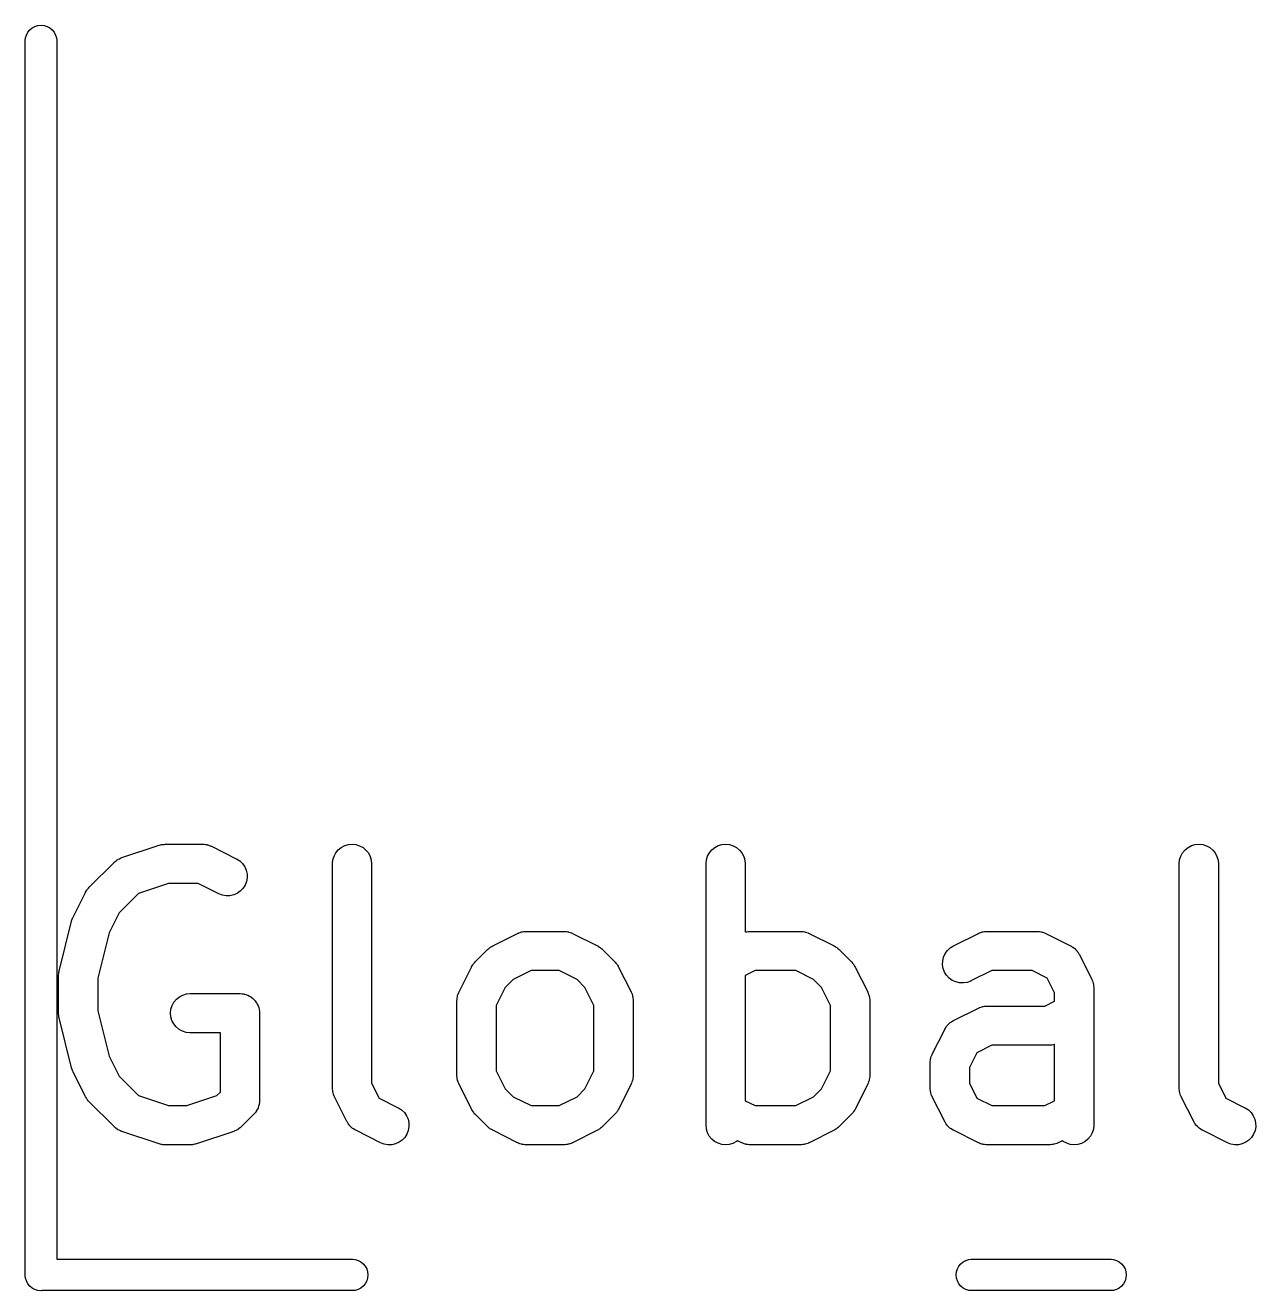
# Model space of a CAD drawing. Extents: x 20 to 116, y -135 to -16.
# Drawn here: x 63.06 to 67.765, y -63.515 to -58.675 of the extents above; entities that cross this region are included whole.
import ezdxf

# ---------------------------------------------------------------- set-up
doc = ezdxf.new("R2010")
doc.units = 0
doc.layers.add('BLACK', color=7, linetype='CONTINUOUS')

msp = doc.modelspace()

# ---------------------------------------------------------------- linework, layer by layer
at = {"layer": 'BLACK', "linetype": 'Continuous'}
for p, q in [((63.0609, -58.7232), (63.0643, -58.7119)), ((63.0643, -58.7119), (63.0699, -58.7015)), ((63.0699, -58.7015), (63.0774, -58.6924)), ((63.0774, -58.6924), (63.0865, -58.6849)), ((63.0865, -58.6849), (63.0969, -58.6793)), ((63.0969, -58.6793), (63.1082, -58.6759)), ((63.1082, -58.6759), (63.12, -58.6747)), ((63.12, -58.6747), (63.1318, -58.6759)), ((63.1318, -58.6759), (63.1431, -58.6793)), ((63.1431, -58.6793), (63.1535, -58.6849)), ((63.1535, -58.6849), (63.1626, -58.6924)), ((63.1626, -58.6924), (63.1701, -58.7015)), ((63.1701, -58.7015), (63.1757, -58.7119)), ((63.1757, -58.7119), (63.1791, -58.7232)), ((63.06, -58.7321), (63.0609, -58.7232)), ((63.06, -63.4579), (63.06, -58.7321)), ((63.1791, -58.7232), (63.18, -58.7321)), ((63.18, -58.7321), (63.18, -63.395)), ((63.4287, -61.8588), (63.5715, -61.8112)), ((63.5715, -61.8112), (63.5725, -61.8109)), ((63.5725, -61.8109), (63.5766, -61.81)), ((63.5766, -61.81), (63.5807, -61.8088)), ((63.5807, -61.8088), (63.5838, -61.8085)), ((63.5838, -61.8085), (63.5868, -61.8079)), ((63.5868, -61.8079), (63.591, -61.8078)), ((63.591, -61.8078), (63.5952, -61.8074)), ((63.5952, -61.8074), (63.7381, -61.8074)), ((63.7381, -61.8074), (63.7391, -61.8074)), ((63.7391, -61.8074), (63.7413, -61.8076)), ((63.7413, -61.8076), (63.7435, -61.8076)), ((63.7435, -61.8076), (63.7486, -61.8084)), ((63.7486, -61.8084), (63.7537, -61.809)), ((63.7537, -61.809), (63.7558, -61.8097)), ((63.7558, -61.8097), (63.758, -61.8101)), ((63.758, -61.8101), (63.7628, -61.8119)), ((63.7628, -61.8119), (63.7676, -61.8134)), ((63.7676, -61.8134), (63.7696, -61.8145)), ((64.2685, -61.8196), (64.2814, -61.8128)), ((64.2814, -61.8128), (64.2955, -61.8087)), ((64.2955, -61.8087), (64.31, -61.8074)), ((64.31, -61.8074), (64.3246, -61.8089)), ((64.3246, -61.8089), (64.3386, -61.8132)), ((64.3386, -61.8132), (64.3515, -61.8202)), ((65.697, -61.8196), (65.71, -61.8128)), ((65.71, -61.8128), (65.724, -61.8087)), ((65.724, -61.8087), (65.7386, -61.8074)), ((65.7386, -61.8074), (65.7532, -61.8089)), ((65.7532, -61.8089), (65.7672, -61.8132)), ((65.7672, -61.8132), (65.78, -61.8202)), ((67.5066, -61.8196), (67.5195, -61.8128)), ((67.5195, -61.8128), (67.5336, -61.8087)), ((67.5336, -61.8087), (67.5481, -61.8074)), ((67.5481, -61.8074), (67.5627, -61.8089)), ((67.5627, -61.8089), (67.5767, -61.8132)), ((67.5767, -61.8132), (67.5896, -61.8202)), ((63.4153, -61.8648), (63.42, -61.8627)), ((63.42, -61.8627), (63.4245, -61.8604)), ((63.4245, -61.8604), (63.4267, -61.8597)), ((63.4267, -61.8597), (63.4287, -61.8588)), ((63.7696, -61.8145), (63.7716, -61.8153)), ((63.7716, -61.8153), (63.8669, -61.8629)), ((64.2362, -61.8668), (64.2406, -61.8528)), ((64.2406, -61.8528), (64.2476, -61.84)), ((64.2476, -61.84), (64.257, -61.8288)), ((64.257, -61.8288), (64.2685, -61.8196)), ((64.3515, -61.8202), (64.3627, -61.8295)), ((64.3627, -61.8295), (64.372, -61.8409)), ((64.372, -61.8409), (64.3789, -61.8538)), ((64.3789, -61.8538), (64.3831, -61.8678)), ((65.6647, -61.8668), (65.6692, -61.8528)), ((65.6692, -61.8528), (65.6762, -61.84)), ((65.6762, -61.84), (65.6856, -61.8288)), ((65.6856, -61.8288), (65.697, -61.8196)), ((65.78, -61.8202), (65.7913, -61.8295)), ((65.7913, -61.8295), (65.8006, -61.8409)), ((65.8006, -61.8409), (65.8074, -61.8538)), ((65.8074, -61.8538), (65.8117, -61.8678)), ((67.4743, -61.8668), (67.4787, -61.8528)), ((67.4787, -61.8528), (67.4857, -61.84)), ((67.4857, -61.84), (67.4951, -61.8288)), ((67.4951, -61.8288), (67.5066, -61.8196)), ((67.5896, -61.8202), (67.6008, -61.8295)), ((67.6008, -61.8295), (67.6101, -61.8409)), ((67.6101, -61.8409), (67.617, -61.8538)), ((67.617, -61.8538), (67.6212, -61.8678)), ((63.3041, -61.9722), (63.3993, -61.877)), ((63.3993, -61.877), (63.4001, -61.8762)), ((63.4001, -61.8762), (63.4018, -61.8749)), ((63.4018, -61.8749), (63.4033, -61.8733)), ((63.4033, -61.8733), (63.4075, -61.8703)), ((63.4075, -61.8703), (63.4115, -61.8671)), ((63.4115, -61.8671), (63.4135, -61.8661)), ((63.4135, -61.8661), (63.4153, -61.8648)), ((63.8669, -61.8629), (63.8678, -61.8634)), ((63.8678, -61.8634), (63.8801, -61.8714)), ((63.8801, -61.8714), (63.8906, -61.8816)), ((63.8906, -61.8816), (63.8989, -61.8936)), ((63.8989, -61.8936), (63.9047, -61.907)), ((63.9047, -61.907), (63.9078, -61.9213)), ((64.2345, -61.8813), (64.2362, -61.8668)), ((64.2345, -61.8824), (64.2345, -61.8813)), ((64.2345, -62.7395), (64.2345, -61.8824)), ((64.3831, -61.8678), (64.3845, -61.8824)), ((64.3845, -61.8824), (64.3845, -62.7218)), ((65.6631, -61.8813), (65.6647, -61.8668)), ((65.6631, -61.8824), (65.6631, -61.8813)), ((65.6631, -62.8824), (65.6631, -61.8824)), ((65.8117, -61.8678), (65.8131, -61.8824)), ((65.8131, -61.8824), (65.8131, -62.1436)), ((67.4726, -61.8813), (67.4743, -61.8668)), ((67.4726, -61.8824), (67.4726, -61.8813)), ((67.4726, -62.7395), (67.4726, -61.8824)), ((67.6212, -61.8678), (67.6226, -61.8824)), ((67.6226, -61.8824), (67.6226, -62.7218)), ((63.6074, -61.9574), (63.4929, -61.9956)), ((63.7204, -61.9574), (63.6074, -61.9574)), ((63.7998, -61.9971), (63.7204, -61.9574)), ((63.9055, -61.9504), (63.9002, -61.964)), ((63.9081, -61.936), (63.9055, -61.9504)), ((63.9078, -61.9213), (63.9081, -61.936)), ((63.2424, -62.0869), (63.2901, -61.9917)), ((63.2901, -61.9917), (63.2905, -61.9908)), ((63.2905, -61.9908), (63.2928, -61.9872)), ((63.2928, -61.9872), (63.2948, -61.9835)), ((63.2948, -61.9835), (63.2968, -61.9811)), ((63.2968, -61.9811), (63.2985, -61.9785)), ((63.2985, -61.9785), (63.3014, -61.9755)), ((63.3014, -61.9755), (63.3041, -61.9722)), ((63.4929, -61.9956), (63.4188, -62.0697)), ((63.8135, -62.0023), (63.7998, -61.9971)), ((63.8279, -62.0048), (63.8135, -62.0023)), ((63.8425, -62.0044), (63.8279, -62.0048)), ((63.8568, -62.0012), (63.8425, -62.0044)), ((63.8702, -61.9953), (63.8568, -62.0012)), ((63.8822, -61.9869), (63.8702, -61.9953)), ((63.8923, -61.9763), (63.8822, -61.9869)), ((63.9002, -61.964), (63.8923, -61.9763)), ((63.1891, -62.2928), (63.2368, -62.1023)), ((63.2368, -62.1023), (63.237, -62.1013)), ((63.237, -62.1013), (63.2371, -62.1009)), ((63.2371, -62.1009), (63.2372, -62.1006)), ((63.2372, -62.1006), (63.2397, -62.0941)), ((63.2397, -62.0941), (63.2421, -62.0876)), ((63.2421, -62.0876), (63.2423, -62.0873)), ((63.2423, -62.0873), (63.2424, -62.0869)), ((63.4188, -62.0697), (63.3803, -62.1467)), ((63.3803, -62.1467), (63.3369, -62.3202)), ((64.8474, -62.1963), (64.9426, -62.1486)), ((64.9426, -62.1486), (64.9436, -62.1482)), ((64.9436, -62.1482), (64.9457, -62.1474)), ((64.9457, -62.1474), (64.9476, -62.1464)), ((64.9476, -62.1464), (64.9525, -62.1449)), ((64.9525, -62.1449), (64.9573, -62.1431)), ((64.9573, -62.1431), (64.9595, -62.1428)), ((64.9595, -62.1428), (64.9616, -62.1421)), ((64.9616, -62.1421), (64.9667, -62.1416)), ((64.9667, -62.1416), (64.9718, -62.1408)), ((64.9718, -62.1408), (64.974, -62.1409)), ((64.974, -62.1409), (64.9762, -62.1407)), ((64.9762, -62.1407), (65.119, -62.1407)), ((65.119, -62.1407), (65.1201, -62.1407)), ((65.1201, -62.1407), (65.1223, -62.141)), ((65.1223, -62.141), (65.1245, -62.1409)), ((65.1245, -62.1409), (65.1296, -62.1418)), ((65.1296, -62.1418), (65.1346, -62.1424)), ((65.1346, -62.1424), (65.1367, -62.143)), ((65.1367, -62.143), (65.1389, -62.1434)), ((65.1389, -62.1434), (65.1437, -62.1452)), ((65.1437, -62.1452), (65.1486, -62.1468)), ((65.1486, -62.1468), (65.1505, -62.1478)), ((65.1505, -62.1478), (65.1526, -62.1486)), ((65.1526, -62.1486), (65.2478, -62.1963)), ((65.8131, -62.1436), (65.8145, -62.1431)), ((65.8145, -62.1431), (65.8166, -62.1428)), ((65.8166, -62.1428), (65.8188, -62.1421)), ((65.8188, -62.1421), (65.8239, -62.1416)), ((65.8239, -62.1416), (65.8289, -62.1408)), ((65.8289, -62.1408), (65.8311, -62.1409)), ((65.8311, -62.1409), (65.8333, -62.1407)), ((65.8333, -62.1407), (66.0238, -62.1407)), ((66.0238, -62.1407), (66.0249, -62.1407)), ((66.0249, -62.1407), (66.0271, -62.141)), ((66.0271, -62.141), (66.0293, -62.1409)), ((66.0293, -62.1409), (66.0343, -62.1418)), ((66.0343, -62.1418), (66.0394, -62.1424)), ((66.0394, -62.1424), (66.0415, -62.143)), ((66.0415, -62.143), (66.0437, -62.1434)), ((66.0437, -62.1434), (66.0485, -62.1452)), ((66.0485, -62.1452), (66.0534, -62.1468)), ((66.0534, -62.1468), (66.0553, -62.1478)), ((66.0553, -62.1478), (66.0573, -62.1486)), ((66.0573, -62.1486), (66.1526, -62.1963)), ((66.6093, -62.1963), (66.7046, -62.1486)), ((66.7046, -62.1486), (66.7055, -62.1482)), ((66.7055, -62.1482), (66.7076, -62.1474)), ((66.7076, -62.1474), (66.7095, -62.1464)), ((66.7095, -62.1464), (66.7144, -62.1449)), ((66.7144, -62.1449), (66.7192, -62.1431)), ((66.7192, -62.1431), (66.7214, -62.1428)), ((66.7214, -62.1428), (66.7235, -62.1421)), ((66.7235, -62.1421), (66.7286, -62.1416)), ((66.7286, -62.1416), (66.7337, -62.1408)), ((66.7337, -62.1408), (66.7359, -62.1409)), ((66.7359, -62.1409), (66.7381, -62.1407)), ((66.7381, -62.1407), (66.9286, -62.1407)), ((66.9286, -62.1407), (66.9296, -62.1407)), ((66.9296, -62.1407), (66.9318, -62.141)), ((66.9318, -62.141), (66.934, -62.1409)), ((66.934, -62.1409), (66.9391, -62.1418)), ((66.9391, -62.1418), (66.9442, -62.1424)), ((66.9442, -62.1424), (66.9463, -62.143)), ((66.9463, -62.143), (66.9484, -62.1434)), ((66.9484, -62.1434), (66.9532, -62.1452)), ((66.9532, -62.1452), (66.9581, -62.1468)), ((66.9581, -62.1468), (66.9601, -62.1478)), ((66.9601, -62.1478), (66.9621, -62.1486)), ((66.9621, -62.1486), (67.0573, -62.1963)), ((64.8377, -62.2024), (64.8401, -62.2004)), ((64.8401, -62.2004), (64.8438, -62.1985)), ((64.8438, -62.1985), (64.8474, -62.1963)), ((65.2478, -62.1963), (65.2488, -62.1967)), ((65.2488, -62.1967), (65.2523, -62.199)), ((65.2523, -62.199), (65.256, -62.201)), ((65.256, -62.201), (65.2584, -62.203)), ((66.1526, -62.1963), (66.1535, -62.1967)), ((66.1535, -62.1967), (66.1571, -62.199)), ((66.1571, -62.199), (66.1608, -62.201)), ((66.1608, -62.201), (66.1632, -62.203)), ((66.5969, -62.204), (66.6093, -62.1963)), ((67.0573, -62.1963), (67.0583, -62.1967)), ((67.0583, -62.1967), (67.0596, -62.1976)), ((67.0596, -62.1976), (67.0611, -62.1983)), ((67.0611, -62.1983), (67.0658, -62.2016)), ((67.0658, -62.2016), (67.0706, -62.2047)), ((64.7803, -62.2579), (64.8279, -62.2103)), ((64.8279, -62.2103), (64.8287, -62.2096)), ((64.8287, -62.2096), (64.832, -62.2069)), ((64.832, -62.2069), (64.835, -62.204)), ((64.835, -62.204), (64.8377, -62.2024)), ((65.2584, -62.203), (65.261, -62.2047)), ((65.261, -62.2047), (65.2641, -62.2076)), ((65.2641, -62.2076), (65.2673, -62.2103)), ((65.2673, -62.2103), (65.3149, -62.2579)), ((66.1632, -62.203), (66.1658, -62.2047)), ((66.1658, -62.2047), (66.1688, -62.2076)), ((66.1688, -62.2076), (66.1721, -62.2103)), ((66.1721, -62.2103), (66.2197, -62.2579)), ((66.5685, -62.2536), (66.5718, -62.2394)), ((66.5718, -62.2394), (66.5778, -62.226)), ((66.5778, -62.226), (66.5863, -62.2141)), ((66.5863, -62.2141), (66.5969, -62.204)), ((67.0706, -62.2047), (67.0717, -62.2058)), ((67.0717, -62.2058), (67.073, -62.2068)), ((67.073, -62.2068), (67.077, -62.2109)), ((67.077, -62.2109), (67.0811, -62.2149)), ((67.0811, -62.2149), (67.082, -62.2162)), ((67.082, -62.2162), (67.0831, -62.2174)), ((67.0831, -62.2174), (67.0861, -62.2222)), ((67.0861, -62.2222), (67.0894, -62.2269)), ((67.0894, -62.2269), (67.09, -62.2284)), ((67.09, -62.2284), (67.0909, -62.2298)), ((67.0909, -62.2298), (67.1385, -62.325)), ((63.1879, -62.3013), (63.1885, -62.2954)), ((63.1885, -62.2954), (63.1889, -62.2941)), ((63.1889, -62.2941), (63.1891, -62.2928)), ((64.7186, -62.3726), (64.7663, -62.2774)), ((64.7663, -62.2774), (64.7667, -62.2765)), ((64.7667, -62.2765), (64.769, -62.2729)), ((64.769, -62.2729), (64.771, -62.2692)), ((64.771, -62.2692), (64.773, -62.2668)), ((64.773, -62.2668), (64.7747, -62.2642)), ((64.7747, -62.2642), (64.7776, -62.2612)), ((64.7776, -62.2612), (64.7803, -62.2579)), ((64.9939, -62.2907), (64.9254, -62.325)), ((65.1013, -62.2907), (64.9939, -62.2907)), ((65.1699, -62.325), (65.1013, -62.2907)), ((65.3149, -62.2579), (65.3157, -62.2587)), ((65.3157, -62.2587), (65.3183, -62.262)), ((65.3183, -62.262), (65.3212, -62.265)), ((65.3212, -62.265), (65.3229, -62.2677)), ((65.3229, -62.2677), (65.3248, -62.2701)), ((65.3248, -62.2701), (65.3267, -62.2738)), ((65.3267, -62.2738), (65.329, -62.2774)), ((65.329, -62.2774), (65.3766, -62.3726)), ((65.851, -62.2907), (65.8131, -62.3097)), ((66.0061, -62.2907), (65.851, -62.2907)), ((66.0746, -62.325), (66.0061, -62.2907)), ((66.2197, -62.2579), (66.2204, -62.2587)), ((66.2204, -62.2587), (66.2231, -62.262)), ((66.2231, -62.262), (66.226, -62.265)), ((66.226, -62.265), (66.2276, -62.2677)), ((66.2276, -62.2677), (66.2296, -62.2701)), ((66.2296, -62.2701), (66.2315, -62.2738)), ((66.2315, -62.2738), (66.2337, -62.2774)), ((66.2337, -62.2774), (66.2814, -62.3726)), ((66.568, -62.2683), (66.5685, -62.2536)), ((66.5704, -62.2827), (66.568, -62.2683)), ((66.5755, -62.2964), (66.5704, -62.2827)), ((66.5832, -62.3088), (66.5755, -62.2964)), ((66.7558, -62.2907), (66.6764, -62.3304)), ((66.9109, -62.2907), (66.7558, -62.2907)), ((66.9679, -62.3192), (66.9109, -62.2907)), ((63.1869, -62.3099), (63.1871, -62.3086)), ((63.1869, -62.311), (63.1869, -62.3099)), ((63.1869, -62.4538), (63.1869, -62.311)), ((63.187, -62.3072), (63.1879, -62.3013)), ((63.1871, -62.3086), (63.187, -62.3072)), ((63.3369, -62.3202), (63.3369, -62.4446)), ((64.9254, -62.325), (64.895, -62.3554)), ((65.2003, -62.3554), (65.1699, -62.325)), ((65.8131, -62.3097), (65.8131, -62.7884)), ((66.105, -62.3554), (66.0746, -62.325)), ((66.5932, -62.3196), (66.5832, -62.3088)), ((66.6051, -62.3281), (66.5932, -62.3196)), ((66.6184, -62.3342), (66.6051, -62.3281)), ((66.6326, -62.3376), (66.6184, -62.3342)), ((66.6473, -62.3382), (66.6326, -62.3376)), ((66.6617, -62.3359), (66.6473, -62.3382)), ((66.6755, -62.3309), (66.6617, -62.3359)), ((66.6764, -62.3304), (66.6755, -62.3309)), ((66.9964, -62.3763), (66.9679, -62.3192)), ((67.1385, -62.325), (67.139, -62.326)), ((67.139, -62.326), (67.1397, -62.328)), ((67.1397, -62.328), (67.1408, -62.33)), ((67.1408, -62.33), (67.1423, -62.3349)), ((67.1423, -62.3349), (67.144, -62.3397)), ((67.144, -62.3397), (67.1444, -62.3419)), ((67.1444, -62.3419), (67.145, -62.344)), ((67.145, -62.344), (67.1455, -62.3491)), ((63.6376, -62.4006), (63.649, -62.3913)), ((63.649, -62.3913), (63.6619, -62.3845)), ((63.6619, -62.3845), (63.6759, -62.3802)), ((63.6759, -62.3802), (63.6905, -62.3788)), ((63.6905, -62.3788), (63.881, -62.3788)), ((63.881, -62.3788), (63.8815, -62.3788)), ((63.8815, -62.3788), (63.8815, -62.3788)), ((63.8815, -62.3788), (63.8815, -62.3788)), ((63.8815, -62.3788), (63.882, -62.3788)), ((63.882, -62.3788), (63.889, -62.3796)), ((63.889, -62.3796), (63.896, -62.3803)), ((63.896, -62.3803), (63.8963, -62.3804)), ((63.8963, -62.3804), (63.8965, -62.3804)), ((63.8965, -62.3804), (63.9032, -62.3826)), ((63.9032, -62.3826), (63.91, -62.3847)), ((63.91, -62.3847), (63.9102, -62.3848)), ((63.9102, -62.3848), (63.9105, -62.3849)), ((63.9105, -62.3849), (63.9167, -62.3883)), ((63.9167, -62.3883), (63.9229, -62.3916)), ((63.9229, -62.3916), (63.9231, -62.3918)), ((63.9231, -62.3918), (63.9233, -62.3919)), ((63.9233, -62.3919), (63.9287, -62.3965)), ((64.7118, -62.3957), (64.7124, -62.3906)), ((64.7124, -62.3906), (64.713, -62.3885)), ((64.713, -62.3885), (64.7134, -62.3863)), ((64.7134, -62.3863), (64.7152, -62.3815)), ((64.7152, -62.3815), (64.7168, -62.3766)), ((64.7168, -62.3766), (64.7178, -62.3747)), ((64.7178, -62.3747), (64.7186, -62.3726)), ((64.895, -62.3554), (64.8607, -62.4239)), ((65.2345, -62.4239), (65.2003, -62.3554)), ((65.3766, -62.3726), (65.3771, -62.3736)), ((65.3771, -62.3736), (65.3778, -62.3757)), ((65.3778, -62.3757), (65.3789, -62.3776)), ((65.3789, -62.3776), (65.3803, -62.3825)), ((65.3803, -62.3825), (65.3821, -62.3873)), ((65.3821, -62.3873), (65.3825, -62.3895)), ((65.3825, -62.3895), (65.3831, -62.3916)), ((65.3831, -62.3916), (65.3836, -62.3967)), ((66.1393, -62.4239), (66.105, -62.3554)), ((66.2814, -62.3726), (66.2818, -62.3736)), ((66.2818, -62.3736), (66.2826, -62.3757)), ((66.2826, -62.3757), (66.2836, -62.3776)), ((66.2836, -62.3776), (66.2851, -62.3825)), ((66.2851, -62.3825), (66.2869, -62.3873)), ((66.2869, -62.3873), (66.2872, -62.3895)), ((66.2872, -62.3895), (66.2879, -62.3916)), ((66.2879, -62.3916), (66.2884, -62.3967)), ((66.9964, -62.4075), (66.9964, -62.3763)), ((67.1455, -62.3491), (67.1463, -62.3542)), ((67.1463, -62.3542), (67.1462, -62.3564)), ((67.1462, -62.3564), (67.1464, -62.3586)), ((67.1464, -62.3586), (67.1464, -62.8824)), ((63.6155, -62.4533), (63.617, -62.4387)), ((63.617, -62.4387), (63.6213, -62.4247)), ((63.6213, -62.4247), (63.6283, -62.4119)), ((63.6283, -62.4119), (63.6376, -62.4006)), ((63.9287, -62.3965), (63.9342, -62.401)), ((63.9342, -62.401), (63.9343, -62.4012)), ((63.9343, -62.4012), (63.9345, -62.4013)), ((63.9345, -62.4013), (63.9389, -62.4068)), ((63.9389, -62.4068), (63.9434, -62.4123)), ((63.9434, -62.4123), (63.9435, -62.4125)), ((63.9435, -62.4125), (63.9437, -62.4127)), ((63.9437, -62.4127), (63.947, -62.419)), ((63.947, -62.419), (63.9503, -62.4252)), ((63.9503, -62.4252), (63.9504, -62.4255)), ((63.9504, -62.4255), (63.9505, -62.4257)), ((63.9505, -62.4257), (63.9525, -62.4325)), ((63.9525, -62.4325), (63.9545, -62.4392)), ((63.9545, -62.4392), (63.9545, -62.4395)), ((63.9545, -62.4395), (63.9546, -62.4398)), ((63.9546, -62.4398), (63.9553, -62.4468)), ((64.7107, -62.4051), (64.711, -62.4029)), ((64.7107, -62.4062), (64.7107, -62.4051)), ((64.7107, -62.6919), (64.7107, -62.4062)), ((64.7109, -62.4007), (64.7118, -62.3957)), ((64.711, -62.4029), (64.7109, -62.4007)), ((64.8607, -62.4239), (64.8607, -62.6742)), ((65.2345, -62.6742), (65.2345, -62.4239)), ((65.3836, -62.3967), (65.3844, -62.4018)), ((65.3844, -62.4018), (65.3843, -62.404)), ((65.3843, -62.404), (65.3845, -62.4062)), ((65.3845, -62.4062), (65.3845, -62.6919)), ((66.1393, -62.6742), (66.1393, -62.4239)), ((66.2884, -62.3967), (66.2892, -62.4018)), ((66.2892, -62.4018), (66.2891, -62.404)), ((66.2891, -62.404), (66.2893, -62.4062)), ((66.2893, -62.4062), (66.2893, -62.6919)), ((66.6093, -62.482), (66.7046, -62.4343)), ((66.7046, -62.4343), (66.7055, -62.4339)), ((66.7055, -62.4339), (66.7076, -62.4331)), ((66.7076, -62.4331), (66.7095, -62.4321)), ((66.7095, -62.4321), (66.7144, -62.4306)), ((66.7144, -62.4306), (66.7192, -62.4288)), ((66.7192, -62.4288), (66.7214, -62.4285)), ((66.7214, -62.4285), (66.7235, -62.4279)), ((66.7235, -62.4279), (66.7286, -62.4274)), ((66.7286, -62.4274), (66.7337, -62.4266)), ((66.7337, -62.4266), (66.7359, -62.4266)), ((66.7359, -62.4266), (66.7381, -62.4264)), ((66.7381, -62.4264), (66.9585, -62.4264)), ((66.9585, -62.4264), (66.9964, -62.4075)), ((63.187, -62.4551), (63.1869, -62.4538)), ((63.187, -62.4565), (63.187, -62.4551)), ((63.1877, -62.4624), (63.187, -62.4565)), ((63.1883, -62.4684), (63.1877, -62.4624)), ((63.1887, -62.4697), (63.1883, -62.4684)), ((63.1889, -62.471), (63.1887, -62.4697)), ((63.1891, -62.472), (63.1889, -62.471)), ((63.2368, -62.6625), (63.1891, -62.472)), ((63.3369, -62.4446), (63.3803, -62.6181)), ((63.6168, -62.4679), (63.6155, -62.4533)), ((63.6209, -62.4819), (63.6168, -62.4679)), ((63.6277, -62.4949), (63.6209, -62.4819)), ((63.9553, -62.4468), (63.956, -62.4538)), ((63.956, -62.4538), (63.956, -62.7871)), ((66.5904, -62.4959), (66.5944, -62.4918)), ((66.5944, -62.4918), (66.5957, -62.4909)), ((66.5957, -62.4909), (66.5969, -62.4898)), ((66.5969, -62.4898), (66.6018, -62.4867)), ((66.6018, -62.4867), (66.6065, -62.4835)), ((66.6065, -62.4835), (66.6079, -62.4828)), ((66.6079, -62.4828), (66.6093, -62.482)), ((63.6369, -62.5063), (63.6277, -62.4949)), ((63.6481, -62.5157), (63.6369, -62.5063)), ((63.6609, -62.5227), (63.6481, -62.5157)), ((63.6749, -62.5272), (63.6609, -62.5227)), ((63.6894, -62.5288), (63.6749, -62.5272)), ((63.6905, -62.5288), (63.6894, -62.5288)), ((63.806, -62.5288), (63.6905, -62.5288)), ((63.806, -62.7561), (63.806, -62.5288)), ((66.5282, -62.6107), (66.5758, -62.5155)), ((66.5758, -62.5155), (66.5762, -62.5146)), ((66.5762, -62.5146), (66.5771, -62.5132)), ((66.5771, -62.5132), (66.5778, -62.5117)), ((66.5778, -62.5117), (66.5811, -62.5071)), ((66.5811, -62.5071), (66.5842, -62.5023)), ((66.5842, -62.5023), (66.5853, -62.5011)), ((66.5853, -62.5011), (66.5863, -62.4998)), ((66.5863, -62.4998), (66.5904, -62.4959)), ((66.7558, -62.5764), (66.6988, -62.6049)), ((66.9762, -62.5764), (66.7558, -62.5764)), ((66.9784, -62.5762), (66.9762, -62.5764)), ((66.9806, -62.5763), (66.9784, -62.5762)), ((66.9856, -62.5755), (66.9806, -62.5763)), ((66.9908, -62.575), (66.9856, -62.5755)), ((66.9929, -62.5744), (66.9908, -62.575)), ((66.9951, -62.574), (66.9929, -62.5744)), ((66.9964, -62.5735), (66.9951, -62.574)), ((66.9964, -62.7884), (66.9964, -62.5735)), ((63.3803, -62.6181), (63.4188, -62.6951)), ((66.5204, -62.6388), (66.5213, -62.6338)), ((66.5213, -62.6338), (66.5219, -62.6287)), ((66.5219, -62.6287), (66.5225, -62.6266)), ((66.5225, -62.6266), (66.5229, -62.6244)), ((66.5229, -62.6244), (66.5248, -62.6196)), ((66.5248, -62.6196), (66.5263, -62.6147)), ((66.5263, -62.6147), (66.5274, -62.6128)), ((66.5274, -62.6128), (66.5282, -62.6107)), ((66.6988, -62.6049), (66.6702, -62.662)), ((63.2369, -62.6628), (63.2368, -62.6625)), ((63.2369, -62.6631), (63.2369, -62.6628)), ((63.2393, -62.6696), (63.2369, -62.6631)), ((63.2417, -62.6763), (63.2393, -62.6696)), ((63.2419, -62.6766), (63.2417, -62.6763)), ((63.242, -62.6769), (63.2419, -62.6766)), ((63.2424, -62.6778), (63.242, -62.6769)), ((63.2901, -62.7731), (63.2424, -62.6778)), ((64.8607, -62.6742), (64.895, -62.7427)), ((65.2003, -62.7427), (65.2345, -62.6742)), ((66.105, -62.7427), (66.1393, -62.6742)), ((66.5202, -62.6432), (66.5205, -62.641)), ((66.5202, -62.6443), (66.5202, -62.6432)), ((66.5202, -62.7395), (66.5202, -62.6443)), ((66.5205, -62.641), (66.5204, -62.6388)), ((66.6702, -62.662), (66.6702, -62.7218)), ((63.4188, -62.6951), (63.4929, -62.7692)), ((64.3845, -62.7218), (64.413, -62.7789)), ((64.7109, -62.6941), (64.7107, -62.6919)), ((64.7108, -62.6963), (64.7109, -62.6941)), ((64.7116, -62.7014), (64.7108, -62.6963)), ((64.7121, -62.7065), (64.7116, -62.7014)), ((64.7128, -62.7086), (64.7121, -62.7065)), ((64.7131, -62.7108), (64.7128, -62.7086)), ((64.7149, -62.7156), (64.7131, -62.7108)), ((64.7164, -62.7205), (64.7149, -62.7156)), ((64.7174, -62.7224), (64.7164, -62.7205)), ((64.7182, -62.7245), (64.7174, -62.7224)), ((64.7186, -62.7254), (64.7182, -62.7245)), ((64.7663, -62.8207), (64.7186, -62.7254)), ((65.3766, -62.7254), (65.329, -62.8207)), ((65.3774, -62.7234), (65.3766, -62.7254)), ((65.3785, -62.7214), (65.3774, -62.7234)), ((65.38, -62.7166), (65.3785, -62.7214)), ((65.3818, -62.7118), (65.38, -62.7166)), ((65.3822, -62.7096), (65.3818, -62.7118)), ((65.3829, -62.7075), (65.3822, -62.7096)), ((65.3835, -62.7024), (65.3829, -62.7075)), ((65.3843, -62.6974), (65.3835, -62.7024)), ((65.3845, -62.693), (65.3843, -62.6951)), ((65.3843, -62.6951), (65.3843, -62.6974)), ((65.3845, -62.6919), (65.3845, -62.693)), ((66.2814, -62.7254), (66.2337, -62.8207)), ((66.2822, -62.7234), (66.2814, -62.7254)), ((66.2832, -62.7214), (66.2822, -62.7234)), ((66.2848, -62.7166), (66.2832, -62.7214)), ((66.2866, -62.7118), (66.2848, -62.7166)), ((66.287, -62.7096), (66.2866, -62.7118)), ((66.2876, -62.7075), (66.287, -62.7096)), ((66.2882, -62.7024), (66.2876, -62.7075)), ((66.2891, -62.6974), (66.2882, -62.7024)), ((66.2893, -62.693), (66.289, -62.6951)), ((66.289, -62.6951), (66.2891, -62.6974)), ((66.2893, -62.6919), (66.2893, -62.693)), ((66.6702, -62.7218), (66.6988, -62.7789)), ((67.6226, -62.7218), (67.6511, -62.7789)), ((63.2923, -62.7766), (63.2901, -62.7731)), ((63.2942, -62.7804), (63.2923, -62.7766)), ((63.2962, -62.7828), (63.2942, -62.7804)), ((63.4929, -62.7692), (63.6074, -62.8074)), ((63.6783, -62.8074), (63.7928, -62.7692)), ((63.7928, -62.7692), (63.806, -62.7561)), ((64.2347, -62.7417), (64.2345, -62.7395)), ((64.2347, -62.7439), (64.2347, -62.7417)), ((64.2355, -62.749), (64.2347, -62.7439)), ((64.236, -62.7541), (64.2355, -62.749)), ((64.2366, -62.7562), (64.236, -62.7541)), ((64.2369, -62.7584), (64.2366, -62.7562)), ((64.2387, -62.7632), (64.2369, -62.7584)), ((64.2402, -62.7681), (64.2387, -62.7632)), ((64.2412, -62.7701), (64.2402, -62.7681)), ((64.242, -62.7721), (64.2412, -62.7701)), ((64.2424, -62.7731), (64.242, -62.7721)), ((64.2901, -62.8683), (64.2424, -62.7731)), ((64.413, -62.7789), (64.4859, -62.8153)), ((64.895, -62.7427), (64.9254, -62.7731)), ((64.9254, -62.7731), (64.9939, -62.8074)), ((65.1013, -62.8074), (65.1699, -62.7731)), ((65.1699, -62.7731), (65.2003, -62.7427)), ((66.0061, -62.8074), (66.0746, -62.7731)), ((66.0746, -62.7731), (66.105, -62.7427)), ((66.5205, -62.7417), (66.5202, -62.7395)), ((66.5204, -62.7439), (66.5205, -62.7417)), ((66.5212, -62.749), (66.5204, -62.7439)), ((66.5217, -62.7541), (66.5212, -62.749)), ((66.5223, -62.7562), (66.5217, -62.7541)), ((66.5226, -62.7584), (66.5223, -62.7562)), ((66.5244, -62.7632), (66.5226, -62.7584)), ((66.5259, -62.7681), (66.5244, -62.7632)), ((66.5269, -62.7701), (66.5259, -62.7681)), ((66.5277, -62.7721), (66.5269, -62.7701)), ((66.5282, -62.7731), (66.5277, -62.7721)), ((66.5758, -62.8683), (66.5282, -62.7731)), ((66.6988, -62.7789), (66.7558, -62.8074)), ((67.4728, -62.7417), (67.4726, -62.7395)), ((67.4727, -62.7439), (67.4728, -62.7417)), ((67.4735, -62.749), (67.4727, -62.7439)), ((67.474, -62.7541), (67.4735, -62.749)), ((67.4747, -62.7562), (67.474, -62.7541)), ((67.475, -62.7584), (67.4747, -62.7562)), ((67.4768, -62.7632), (67.475, -62.7584)), ((67.4783, -62.7681), (67.4768, -62.7632)), ((67.4793, -62.7701), (67.4783, -62.7681)), ((67.4801, -62.7721), (67.4793, -62.7701)), ((67.4805, -62.7731), (67.4801, -62.7721)), ((67.5282, -62.8683), (67.4805, -62.7731)), ((67.6511, -62.7789), (67.724, -62.8153)), ((63.2979, -62.7855), (63.2962, -62.7828)), ((63.3007, -62.7885), (63.2979, -62.7855)), ((63.3034, -62.7918), (63.3007, -62.7885)), ((63.3041, -62.7926), (63.3034, -62.7918)), ((63.3993, -62.8878), (63.3041, -62.7926)), ((63.6074, -62.8074), (63.6783, -62.8074)), ((63.9428, -62.8295), (63.9384, -62.8348)), ((63.943, -62.8292), (63.9428, -62.8295)), ((63.9433, -62.8289), (63.943, -62.8292)), ((63.9465, -62.8228), (63.9433, -62.8289)), ((63.9499, -62.8167), (63.9465, -62.8228)), ((63.95, -62.8163), (63.9499, -62.8167)), ((63.9502, -62.816), (63.95, -62.8163)), ((63.9522, -62.8094), (63.9502, -62.816)), ((63.9543, -62.8027), (63.9522, -62.8094)), ((63.9544, -62.8023), (63.9543, -62.8027)), ((63.9545, -62.802), (63.9544, -62.8023)), ((63.9552, -62.7951), (63.9545, -62.802)), ((63.9559, -62.7882), (63.9552, -62.7951)), ((63.956, -62.7871), (63.9559, -62.7874)), ((63.9559, -62.7874), (63.956, -62.7874)), ((63.956, -62.7874), (63.9559, -62.7874)), ((63.9559, -62.7874), (63.9559, -62.7882)), ((64.4859, -62.8153), (64.4869, -62.8158)), ((64.4869, -62.8158), (64.4991, -62.8237)), ((64.4991, -62.8237), (64.5096, -62.8339)), ((64.7685, -62.8243), (64.7663, -62.8207)), ((64.7704, -62.828), (64.7685, -62.8243)), ((64.7724, -62.8304), (64.7704, -62.828)), ((64.774, -62.8331), (64.7724, -62.8304)), ((64.9939, -62.8074), (65.1013, -62.8074)), ((65.3242, -62.8289), (65.3222, -62.8313)), ((65.3262, -62.8252), (65.3242, -62.8289)), ((65.3285, -62.8216), (65.3262, -62.8252)), ((65.329, -62.8207), (65.3285, -62.8216)), ((65.8131, -62.7884), (65.851, -62.8074)), ((65.851, -62.8074), (66.0061, -62.8074)), ((66.229, -62.8289), (66.227, -62.8313)), ((66.231, -62.8252), (66.229, -62.8289)), ((66.2333, -62.8216), (66.231, -62.8252)), ((66.2337, -62.8207), (66.2333, -62.8216)), ((66.7558, -62.8074), (66.9585, -62.8074)), ((66.9585, -62.8074), (66.9964, -62.7884)), ((67.724, -62.8153), (67.7249, -62.8158)), ((67.7249, -62.8158), (67.7372, -62.8237)), ((67.7372, -62.8237), (67.7477, -62.8339)), ((63.934, -62.8402), (63.8864, -62.8878)), ((63.9384, -62.8348), (63.934, -62.8402)), ((64.2909, -62.8697), (64.2901, -62.8683)), ((64.2916, -62.8712), (64.2909, -62.8697)), ((64.2948, -62.8759), (64.2916, -62.8712)), ((64.2979, -62.8807), (64.2948, -62.8759)), ((64.5096, -62.8339), (64.518, -62.846)), ((64.518, -62.846), (64.5238, -62.8594)), ((64.5238, -62.8594), (64.5269, -62.8737)), ((64.5269, -62.8737), (64.5271, -62.8883)), ((64.7769, -62.8361), (64.774, -62.8331)), ((64.7796, -62.8394), (64.7769, -62.8361)), ((64.7803, -62.8402), (64.7796, -62.8394)), ((64.8279, -62.8878), (64.7803, -62.8402)), ((65.3149, -62.8402), (65.2673, -62.8878)), ((65.3176, -62.8369), (65.3149, -62.8402)), ((65.3205, -62.8339), (65.3176, -62.8369)), ((65.3222, -62.8313), (65.3205, -62.8339)), ((66.2197, -62.8402), (66.1721, -62.8878)), ((66.2224, -62.8369), (66.2197, -62.8402)), ((66.2253, -62.8339), (66.2224, -62.8369)), ((66.227, -62.8313), (66.2253, -62.8339)), ((66.5766, -62.8697), (66.5758, -62.8683)), ((66.5773, -62.8712), (66.5766, -62.8697)), ((66.5805, -62.8759), (66.5773, -62.8712)), ((66.5836, -62.8807), (66.5805, -62.8759)), ((67.529, -62.8697), (67.5282, -62.8683)), ((67.5297, -62.8712), (67.529, -62.8697)), ((67.5329, -62.8759), (67.5297, -62.8712)), ((67.5359, -62.8807), (67.5329, -62.8759)), ((67.7477, -62.8339), (67.7561, -62.846)), ((67.7561, -62.846), (67.7619, -62.8594)), ((67.7619, -62.8594), (67.765, -62.8737)), ((67.765, -62.8737), (67.7652, -62.8883)), ((63.4011, -62.8892), (63.3993, -62.8878)), ((63.4026, -62.8908), (63.4011, -62.8892)), ((63.4067, -62.8938), (63.4026, -62.8908)), ((63.4107, -62.8971), (63.4067, -62.8938)), ((63.4126, -62.8981), (63.4107, -62.8971)), ((63.4144, -62.8994), (63.4126, -62.8981)), ((63.419, -62.9016), (63.4144, -62.8994)), ((63.4236, -62.904), (63.419, -62.9016)), ((63.4257, -62.9046), (63.4236, -62.904)), ((63.4277, -62.9056), (63.4257, -62.9046)), ((63.4287, -62.9059), (63.4277, -62.9056)), ((63.5715, -62.9535), (63.4287, -62.9059)), ((63.857, -62.9059), (63.7142, -62.9535)), ((63.8591, -62.905), (63.857, -62.9059)), ((63.8612, -62.9044), (63.8591, -62.905)), ((63.8657, -62.902), (63.8612, -62.9044)), ((63.8704, -62.9), (63.8657, -62.902)), ((63.8722, -62.8987), (63.8704, -62.9)), ((63.8742, -62.8977), (63.8722, -62.8987)), ((63.8782, -62.8945), (63.8742, -62.8977)), ((63.8824, -62.8915), (63.8782, -62.8945)), ((63.8839, -62.8899), (63.8824, -62.8915)), ((63.8856, -62.8885), (63.8839, -62.8899)), ((63.8864, -62.8878), (63.8856, -62.8885)), ((64.299, -62.8819), (64.2979, -62.8807)), ((64.2999, -62.8832), (64.299, -62.8819)), ((64.304, -62.8872), (64.2999, -62.8832)), ((64.3079, -62.8913), (64.304, -62.8872)), ((64.3092, -62.8923), (64.3079, -62.8913)), ((64.3104, -62.8934), (64.3092, -62.8923)), ((64.3152, -62.8965), (64.3104, -62.8934)), ((64.3198, -62.8998), (64.3152, -62.8965)), ((64.3213, -62.9005), (64.3198, -62.8998)), ((64.3227, -62.9014), (64.3213, -62.9005)), ((64.3236, -62.9018), (64.3227, -62.9014)), ((64.4188, -62.9495), (64.3236, -62.9018)), ((64.5192, -62.9164), (64.5113, -62.9287)), ((64.5246, -62.9028), (64.5192, -62.9164)), ((64.5271, -62.8883), (64.5246, -62.9028)), ((64.8312, -62.8905), (64.8279, -62.8878)), ((64.8342, -62.8934), (64.8312, -62.8905)), ((64.8368, -62.8951), (64.8342, -62.8934)), ((64.8392, -62.8971), (64.8368, -62.8951)), ((64.8429, -62.8991), (64.8392, -62.8971)), ((64.8465, -62.9014), (64.8429, -62.8991)), ((64.8474, -62.9018), (64.8465, -62.9014)), ((64.9426, -62.9495), (64.8474, -62.9018)), ((65.2478, -62.9018), (65.1526, -62.9495)), ((65.2514, -62.8996), (65.2478, -62.9018)), ((65.2551, -62.8977), (65.2514, -62.8996)), ((65.2576, -62.8957), (65.2551, -62.8977)), ((65.2602, -62.8941), (65.2576, -62.8957)), ((65.2633, -62.8912), (65.2602, -62.8941)), ((65.2666, -62.8885), (65.2633, -62.8912)), ((65.2673, -62.8878), (65.2666, -62.8885)), ((65.6645, -62.8969), (65.6631, -62.8824)), ((65.6688, -62.911), (65.6645, -62.8969)), ((65.6756, -62.9239), (65.6688, -62.911)), ((65.6849, -62.9352), (65.6756, -62.9239)), ((66.1526, -62.9018), (66.0573, -62.9495)), ((66.1562, -62.8996), (66.1526, -62.9018)), ((66.1599, -62.8977), (66.1562, -62.8996)), ((66.1623, -62.8957), (66.1599, -62.8977)), ((66.165, -62.8941), (66.1623, -62.8957)), ((66.168, -62.8912), (66.165, -62.8941)), ((66.1713, -62.8885), (66.168, -62.8912)), ((66.1721, -62.8878), (66.1713, -62.8885)), ((66.5847, -62.8819), (66.5836, -62.8807)), ((66.5856, -62.8832), (66.5847, -62.8819)), ((66.5897, -62.8872), (66.5856, -62.8832)), ((66.5936, -62.8913), (66.5897, -62.8872)), ((66.5949, -62.8923), (66.5936, -62.8913)), ((66.5961, -62.8934), (66.5949, -62.8923)), ((66.6009, -62.8965), (66.5961, -62.8934)), ((66.6055, -62.8998), (66.6009, -62.8965)), ((66.607, -62.9005), (66.6055, -62.8998)), ((66.6084, -62.9014), (66.607, -62.9005)), ((66.6093, -62.9018), (66.6084, -62.9014)), ((66.7046, -62.9495), (66.6093, -62.9018)), ((67.1333, -62.9248), (67.1239, -62.936)), ((67.1404, -62.9119), (67.1333, -62.9248)), ((67.1448, -62.898), (67.1404, -62.9119)), ((67.1464, -62.8834), (67.1448, -62.898)), ((67.1464, -62.8824), (67.1464, -62.8834)), ((67.5371, -62.8819), (67.5359, -62.8807)), ((67.538, -62.8832), (67.5371, -62.8819)), ((67.5421, -62.8872), (67.538, -62.8832)), ((67.546, -62.8913), (67.5421, -62.8872)), ((67.5473, -62.8923), (67.546, -62.8913)), ((67.5485, -62.8934), (67.5473, -62.8923)), ((67.5533, -62.8965), (67.5485, -62.8934)), ((67.5579, -62.8998), (67.5533, -62.8965)), ((67.5594, -62.9005), (67.5579, -62.8998)), ((67.5608, -62.9014), (67.5594, -62.9005)), ((67.5617, -62.9018), (67.5608, -62.9014)), ((67.6569, -62.9495), (67.5617, -62.9018)), ((67.7573, -62.9164), (67.7494, -62.9287)), ((67.7627, -62.9028), (67.7573, -62.9164)), ((67.7652, -62.8883), (67.7627, -62.9028)), ((63.5756, -62.9545), (63.5715, -62.9535)), ((63.5796, -62.9557), (63.5756, -62.9545)), ((63.5827, -62.9561), (63.5796, -62.9557)), ((63.5858, -62.9568), (63.5827, -62.9561)), ((63.59, -62.9569), (63.5858, -62.9568)), ((63.5942, -62.9574), (63.59, -62.9569)), ((63.5952, -62.9574), (63.5942, -62.9574)), ((63.6905, -62.9574), (63.5952, -62.9574)), ((63.6947, -62.957), (63.6905, -62.9574)), ((63.6989, -62.9569), (63.6947, -62.957)), ((63.7019, -62.9563), (63.6989, -62.9569)), ((63.705, -62.956), (63.7019, -62.9563)), ((63.7091, -62.9547), (63.705, -62.956)), ((63.7132, -62.9539), (63.7091, -62.9547)), ((63.7142, -62.9535), (63.7132, -62.9539)), ((64.4325, -62.9547), (64.4188, -62.9495)), ((64.4469, -62.9572), (64.4325, -62.9547)), ((64.4616, -62.9568), (64.4469, -62.9572)), ((64.4758, -62.9536), (64.4616, -62.9568)), ((64.4892, -62.9477), (64.4758, -62.9536)), ((64.5012, -62.9393), (64.4892, -62.9477)), ((64.5113, -62.9287), (64.5012, -62.9393)), ((64.9447, -62.9503), (64.9426, -62.9495)), ((64.9466, -62.9513), (64.9447, -62.9503)), ((64.9515, -62.9529), (64.9466, -62.9513)), ((64.9563, -62.9547), (64.9515, -62.9529)), ((64.9585, -62.9551), (64.9563, -62.9547)), ((64.9606, -62.9557), (64.9585, -62.9551)), ((64.9657, -62.9563), (64.9606, -62.9557)), ((64.9707, -62.9572), (64.9657, -62.9563)), ((64.9729, -62.9571), (64.9707, -62.9572)), ((64.9751, -62.9574), (64.9729, -62.9571)), ((64.9762, -62.9574), (64.9751, -62.9574)), ((65.119, -62.9574), (64.9762, -62.9574)), ((65.1212, -62.9572), (65.119, -62.9574)), ((65.1234, -62.9573), (65.1212, -62.9572)), ((65.1285, -62.9565), (65.1234, -62.9573)), ((65.1336, -62.956), (65.1285, -62.9565)), ((65.1357, -62.9553), (65.1336, -62.956)), ((65.1379, -62.955), (65.1357, -62.9553)), ((65.1427, -62.9532), (65.1379, -62.955)), ((65.1476, -62.9517), (65.1427, -62.9532)), ((65.1496, -62.9507), (65.1476, -62.9517)), ((65.1516, -62.9499), (65.1496, -62.9507)), ((65.1526, -62.9495), (65.1516, -62.9499)), ((65.6962, -62.9446), (65.6849, -62.9352)), ((65.709, -62.9515), (65.6962, -62.9446)), ((65.723, -62.9558), (65.709, -62.9515)), ((65.7376, -62.9574), (65.723, -62.9558)), ((65.7521, -62.9561), (65.7376, -62.9574)), ((65.7662, -62.9519), (65.7521, -62.9561)), ((65.7792, -62.9451), (65.7662, -62.9519)), ((65.7838, -62.9414), (65.7792, -62.9451)), ((65.7998, -62.9495), (65.7838, -62.9414)), ((65.8019, -62.9503), (65.7998, -62.9495)), ((65.8038, -62.9513), (65.8019, -62.9503)), ((65.8087, -62.9529), (65.8038, -62.9513)), ((65.8135, -62.9547), (65.8087, -62.9529)), ((65.8156, -62.9551), (65.8135, -62.9547)), ((65.8177, -62.9557), (65.8156, -62.9551)), ((65.8228, -62.9563), (65.8177, -62.9557)), ((65.8279, -62.9572), (65.8228, -62.9563)), ((65.8301, -62.9571), (65.8279, -62.9572)), ((65.8323, -62.9574), (65.8301, -62.9571)), ((65.8333, -62.9574), (65.8323, -62.9574)), ((66.0238, -62.9574), (65.8333, -62.9574)), ((66.026, -62.9572), (66.0238, -62.9574)), ((66.0282, -62.9573), (66.026, -62.9572)), ((66.0333, -62.9565), (66.0282, -62.9573)), ((66.0384, -62.956), (66.0333, -62.9565)), ((66.0405, -62.9553), (66.0384, -62.956)), ((66.0427, -62.955), (66.0405, -62.9553)), ((66.0475, -62.9532), (66.0427, -62.955)), ((66.0524, -62.9517), (66.0475, -62.9532)), ((66.0543, -62.9507), (66.0524, -62.9517)), ((66.0564, -62.9499), (66.0543, -62.9507)), ((66.0573, -62.9495), (66.0564, -62.9499)), ((66.7066, -62.9503), (66.7046, -62.9495)), ((66.7085, -62.9513), (66.7066, -62.9503)), ((66.7134, -62.9529), (66.7085, -62.9513)), ((66.7182, -62.9547), (66.7134, -62.9529)), ((66.7204, -62.9551), (66.7182, -62.9547)), ((66.7225, -62.9557), (66.7204, -62.9551)), ((66.7276, -62.9563), (66.7225, -62.9557)), ((66.7326, -62.9572), (66.7276, -62.9563)), ((66.7349, -62.9571), (66.7326, -62.9572)), ((66.737, -62.9574), (66.7349, -62.9571)), ((66.7381, -62.9574), (66.737, -62.9574)), ((66.9762, -62.9574), (66.7381, -62.9574)), ((66.9784, -62.9572), (66.9762, -62.9574)), ((66.9806, -62.9573), (66.9784, -62.9572)), ((66.9856, -62.9565), (66.9806, -62.9573)), ((66.9908, -62.956), (66.9856, -62.9565)), ((66.9929, -62.9553), (66.9908, -62.956)), ((66.9951, -62.955), (66.9929, -62.9553)), ((66.9999, -62.9532), (66.9951, -62.955)), ((67.0048, -62.9517), (66.9999, -62.9532)), ((67.0067, -62.9507), (67.0048, -62.9517)), ((67.0088, -62.9499), (67.0067, -62.9507)), ((67.0097, -62.9495), (67.0088, -62.9499)), ((67.0257, -62.9415), (67.0097, -62.9495)), ((67.0295, -62.9446), (67.0257, -62.9415)), ((67.0424, -62.9515), (67.0295, -62.9446)), ((67.0563, -62.9558), (67.0424, -62.9515)), ((67.0709, -62.9574), (67.0563, -62.9558)), ((67.0855, -62.9561), (67.0709, -62.9574)), ((67.0995, -62.9519), (67.0855, -62.9561)), ((67.1125, -62.9451), (67.0995, -62.9519)), ((67.1239, -62.936), (67.1125, -62.9451)), ((67.6706, -62.9547), (67.6569, -62.9495)), ((67.685, -62.9572), (67.6706, -62.9547)), ((67.6997, -62.9568), (67.685, -62.9572)), ((67.7139, -62.9536), (67.6997, -62.9568)), ((67.7273, -62.9477), (67.7139, -62.9536)), ((67.7393, -62.9393), (67.7273, -62.9477)), ((67.7494, -62.9287), (67.7393, -62.9393)), ((63.18, -63.395), (64.3129, -63.395)), ((64.3129, -63.395), (64.3218, -63.3959)), ((64.3218, -63.3959), (64.3331, -63.3993)), ((64.3331, -63.3993), (64.3435, -63.4049)), ((64.3435, -63.4049), (64.3526, -63.4124)), ((66.6374, -63.4124), (66.6465, -63.4049)), ((66.6465, -63.4049), (66.6569, -63.3993)), ((66.6569, -63.3993), (66.6682, -63.3959)), ((66.6682, -63.3959), (66.6771, -63.395)), ((66.6771, -63.395), (67.2129, -63.395)), ((67.2129, -63.395), (67.2218, -63.3959)), ((67.2218, -63.3959), (67.2331, -63.3993)), ((67.2331, -63.3993), (67.2435, -63.4049)), ((67.2435, -63.4049), (67.2526, -63.4124)), ((63.0609, -63.4668), (63.06, -63.4579)), ((64.3526, -63.4124), (64.3601, -63.4215)), ((64.3601, -63.4215), (64.3657, -63.4319)), ((64.3657, -63.4319), (64.3691, -63.4432)), ((64.3691, -63.4432), (64.3703, -63.455)), ((64.3703, -63.455), (64.3691, -63.4668)), ((66.6197, -63.455), (66.6209, -63.4432)), ((66.6209, -63.4668), (66.6197, -63.455)), ((66.6209, -63.4432), (66.6243, -63.4319)), ((66.6243, -63.4319), (66.6299, -63.4215)), ((66.6299, -63.4215), (66.6374, -63.4124)), ((67.2526, -63.4124), (67.2601, -63.4215)), ((67.2601, -63.4215), (67.2657, -63.4319)), ((67.2657, -63.4319), (67.2691, -63.4432)), ((67.2691, -63.4432), (67.2703, -63.455)), ((67.2703, -63.455), (67.2691, -63.4668)), ((63.0643, -63.4781), (63.0609, -63.4668)), ((63.0699, -63.4885), (63.0643, -63.4781)), ((63.0774, -63.4976), (63.0699, -63.4885)), ((63.0865, -63.5051), (63.0774, -63.4976)), ((63.0969, -63.5107), (63.0865, -63.5051)), ((64.3435, -63.5051), (64.3331, -63.5107)), ((64.3526, -63.4976), (64.3435, -63.5051)), ((64.3601, -63.4885), (64.3526, -63.4976)), ((64.3657, -63.4781), (64.3601, -63.4885)), ((64.3691, -63.4668), (64.3657, -63.4781)), ((66.6243, -63.4781), (66.6209, -63.4668)), ((66.6299, -63.4885), (66.6243, -63.4781)), ((66.6374, -63.4976), (66.6299, -63.4885)), ((66.6465, -63.5051), (66.6374, -63.4976)), ((66.6569, -63.5107), (66.6465, -63.5051)), ((67.2435, -63.5051), (67.2331, -63.5107)), ((67.2526, -63.4976), (67.2435, -63.5051)), ((67.2601, -63.4885), (67.2526, -63.4976)), ((67.2657, -63.4781), (67.2601, -63.4885)), ((67.2691, -63.4668), (67.2657, -63.4781)), ((63.1082, -63.5141), (63.0969, -63.5107)), ((63.12, -63.5153), (63.1082, -63.5141)), ((63.125, -63.5148), (63.12, -63.5153)), ((63.1271, -63.515), (63.125, -63.5148)), ((64.3129, -63.515), (63.1271, -63.515)), ((64.3218, -63.5141), (64.3129, -63.515)), ((64.3331, -63.5107), (64.3218, -63.5141)), ((66.6682, -63.5141), (66.6569, -63.5107)), ((66.6771, -63.515), (66.6682, -63.5141)), ((67.2129, -63.515), (66.6771, -63.515)), ((67.2218, -63.5141), (67.2129, -63.515)), ((67.2331, -63.5107), (67.2218, -63.5141))]:
    msp.add_line(p, q, dxfattribs=at)

doc.saveas('drawing.dxf')
